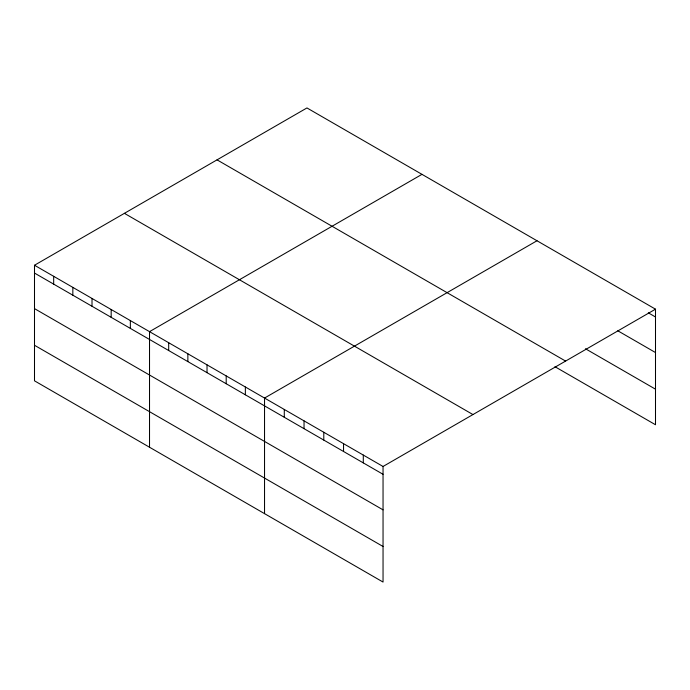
<?xml version="1.0" encoding="UTF-8"?>
<svg xmlns="http://www.w3.org/2000/svg" width="690" height="690" viewBox="0 0 690 690"><rect width="100%" height="100%" fill="white"/><g stroke="black" fill="none" stroke-linecap="round" stroke-linejoin="round"><path stroke-width="1.03" d="M34.5 265.245L383.045 466.475L383.045 582.058L34.5 380.828L34.5 265.245L306.955 107.942L655.5 309.172L655.5 424.755L554.95 366.701M421.978 174.346L149.523 331.649L149.523 447.232M536.993 240.758L264.537 398.061L264.537 513.636M383.045 466.475L655.5 309.172M648.315 312.837L655.5 316.986M617.792 330.777L655.5 352.547M585.474 348.761L655.5 389.186M217.048 159.856L565.593 361.086M124.407 213.339L472.952 414.561M34.5 273.059L383.045 474.289M34.5 308.62L383.045 509.85M34.5 345.267L383.045 546.489M363.294 455.072L363.294 462.886M343.542 443.67L343.542 451.484M323.791 432.268L323.791 440.073M304.04 420.865L304.04 428.671M284.289 409.463L284.289 417.269M245.364 386.987L245.364 394.801M226.199 375.921L226.199 383.735M207.026 364.855L207.026 372.669M187.861 353.789L187.861 361.595M168.688 342.723L168.688 350.529M130.35 320.583L130.35 328.397M111.176 309.517L111.176 317.331M92.012 298.451L92.012 306.257M72.838 287.385L72.838 295.191M53.673 276.311L53.673 284.125"/></g></svg>
